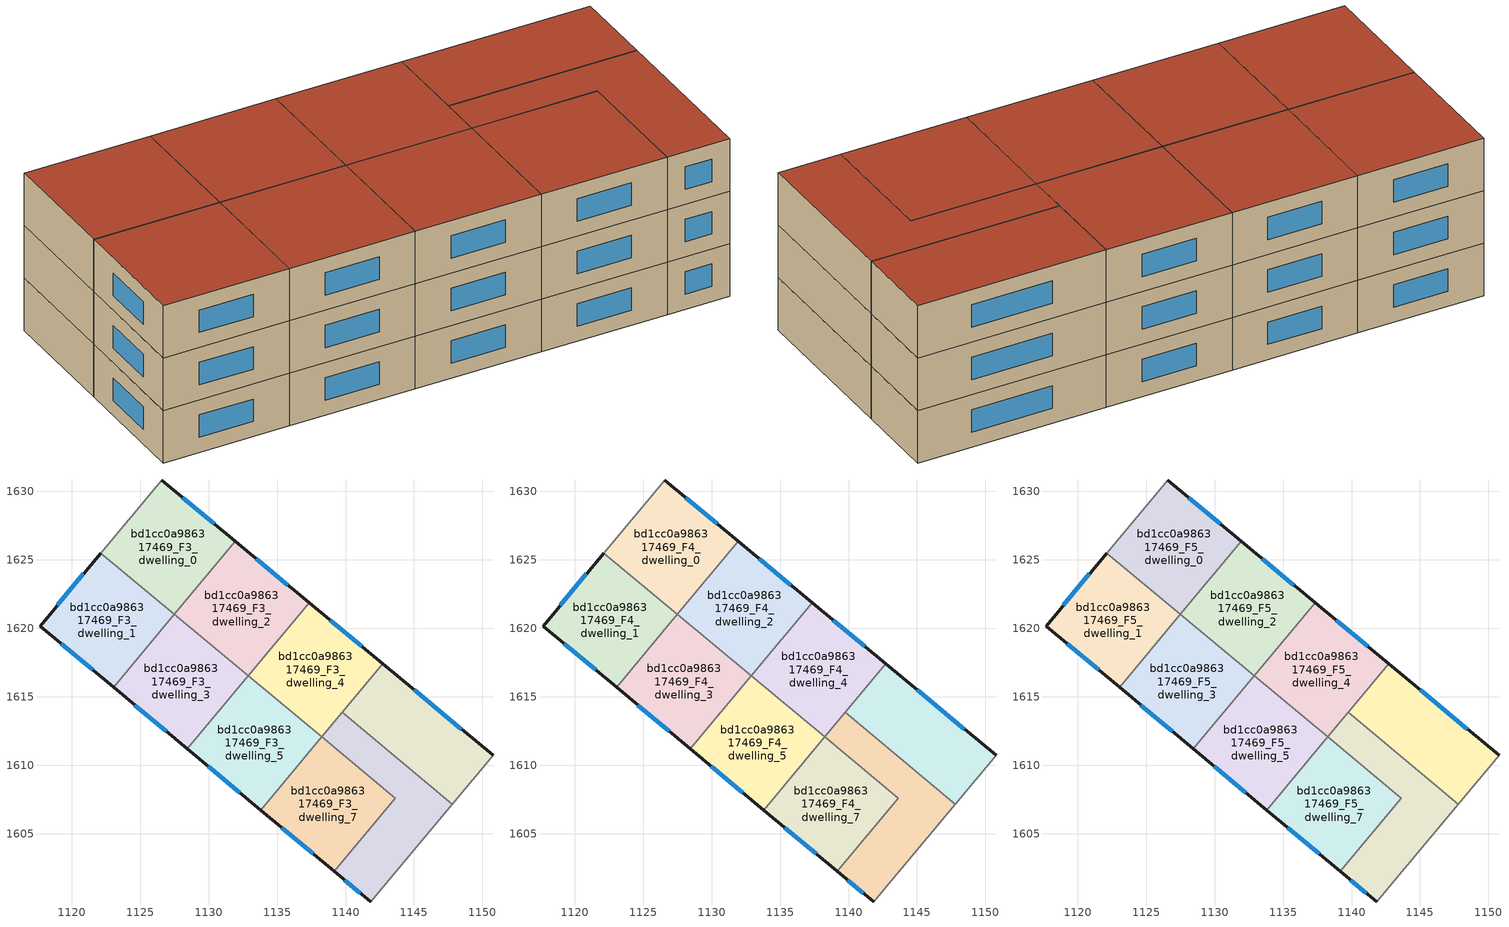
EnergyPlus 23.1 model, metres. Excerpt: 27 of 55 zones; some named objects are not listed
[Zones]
bd1cc0a986317469_F3_dwelling_0
 floor to bd1cc0a986317469_F2_dwelling_0 (EU_floor_Construction): 1131.95,1626.35 1127.51,1621.01 1122.13,1625.49 1126.56,1630.82 z9
 wall outside (EU_wall_Construction): 1131.95,1626.35 1126.56,1630.82 z9:12
 wall to bd1cc0a986317469_F3_dwelling_1 (EU_wall_Construction): 1122.13,1625.49 1127.51,1621.01 z9:12
 wall adiabatic (EU_wall_Construction): 1126.56,1630.82 1122.13,1625.49 z9:12
 wall to bd1cc0a986317469_F3_dwelling_2 (EU_wall_Construction): 1127.51,1621.01 1131.95,1626.35 z9:12
 window (EU_Window_Construction): 1130.41,1627.63 1128.1,1629.54 z9.86:11.14
bd1cc0a986317469_F3_dwelling_1
 floor to bd1cc0a986317469_F2_dwelling_1 (EU_floor_Construction): 1127.51,1621.01 1123.07,1615.67 1117.68,1620.16 1122.13,1625.49 z9
 wall outside (EU_wall_Construction): 1122.13,1625.49 1117.68,1620.16 1123.07,1615.67 z9:12
 wall to bd1cc0a986317469_F3_dwelling_3 (EU_wall_Construction): 1123.07,1615.67 1127.51,1621.01 z9:12
 window (EU_Window_Construction): 1120.86,1623.97 1118.95,1621.68 / 1119.22,1618.88 1121.53,1616.96 z9.86:11.14
bd1cc0a986317469_F3_dwelling_2
 floor to bd1cc0a986317469_F2_dwelling_2 (EU_floor_Construction): 1137.34,1621.88 1132.89,1616.54 1127.51,1621.01 1131.95,1626.35 z9
 wall outside (EU_wall_Construction): 1137.34,1621.88 1131.95,1626.35 z9:12
 wall to bd1cc0a986317469_F3_dwelling_3 (EU_wall_Construction): 1127.51,1621.01 1132.89,1616.54 z9:12
 wall to bd1cc0a986317469_F3_dwelling_4 (EU_wall_Construction): 1132.89,1616.54 1137.34,1621.88 z9:12
 window (EU_Window_Construction): 1135.8,1623.16 1133.49,1625.07 z9.86:11.14
bd1cc0a986317469_F3_dwelling_3
 floor to bd1cc0a986317469_F2_dwelling_3 (EU_floor_Construction): 1132.89,1616.54 1128.44,1611.2 1123.07,1615.67 1127.51,1621.01 z9
 wall outside (EU_wall_Construction): 1123.07,1615.67 1128.44,1611.2 z9:12
 wall to bd1cc0a986317469_F3_dwelling_5 (EU_wall_Construction): 1128.44,1611.2 1132.89,1616.54 z9:12
 window (EU_Window_Construction): 1124.6,1614.4 1126.9,1612.48 z9.86:11.14
bd1cc0a986317469_F3_dwelling_4
 floor to bd1cc0a986317469_F2_dwelling_4 (EU_floor_Construction): 1142.71,1617.41 1138.26,1612.07 1132.89,1616.54 1137.34,1621.88 z9
 wall outside (EU_wall_Construction): 1142.71,1617.41 1137.34,1621.88 z9:12
 wall to bd1cc0a986317469_F3_dwelling_5 (EU_wall_Construction): 1132.89,1616.54 1138.26,1612.07 z9:12
 wall to bd1cc0a986317469_F3_dwelling_6 (EU_wall_Construction): 1139.75,1613.85 1142.71,1617.41 z9:12
 wall to bd1cc0a986317469_F3_dwelling_8 (EU_wall_Construction): 1138.26,1612.07 1139.75,1613.85 z9:12
 window (EU_Window_Construction): 1141.18,1618.69 1138.87,1620.6 z9.86:11.14
bd1cc0a986317469_F3_dwelling_5
 floor to bd1cc0a986317469_F2_dwelling_5 (EU_floor_Construction): 1138.26,1612.07 1133.81,1606.72 1128.44,1611.2 1132.89,1616.54 z9
 wall outside (EU_wall_Construction): 1128.44,1611.2 1133.81,1606.72 z9:12
 wall to bd1cc0a986317469_F3_dwelling_7 (EU_wall_Construction): 1133.81,1606.72 1138.26,1612.07 z9:12
 window (EU_Window_Construction): 1129.97,1609.92 1132.28,1608 z9.86:11.14
bd1cc0a986317469_F3_dwelling_6
 floor to bd1cc0a986317469_F2_dwelling_6 (EU_floor_Construction): 1150.77,1610.72 1147.8,1607.15 1139.75,1613.85 1142.71,1617.41 z9
 wall outside (EU_wall_Construction): 1150.77,1610.72 1142.71,1617.41 z9:12
 wall adiabatic (EU_wall_Construction): 1147.8,1607.15 1150.77,1610.72 z9:12
 wall to bd1cc0a986317469_F3_dwelling_8 (EU_wall_Construction): 1139.75,1613.85 1147.8,1607.15 z9:12
 window (EU_Window_Construction): 1148.47,1612.63 1145.02,1615.5 z9.86:11.14
bd1cc0a986317469_F3_dwelling_7
 floor to bd1cc0a986317469_F2_dwelling_7 (EU_floor_Construction): 1143.63,1607.6 1139.18,1602.25 1133.81,1606.72 1138.26,1612.07 z9
 wall outside (EU_wall_Construction): 1133.81,1606.72 1139.18,1602.25 z9:12
 wall to bd1cc0a986317469_F3_dwelling_8 (EU_wall_Construction): 1139.18,1602.25 1143.63,1607.6 1138.26,1612.07 z9:12
 window (EU_Window_Construction): 1135.35,1605.44 1137.65,1603.53 z9.86:11.14
bd1cc0a986317469_F3_dwelling_8
 floor to bd1cc0a986317469_F2_dwelling_8 (EU_floor_Construction): 1147.8,1607.15 1141.86,1600.02 1139.18,1602.25 1143.63,1607.6 1138.26,1612.07 1139.75,1613.85 z9
 wall outside (EU_wall_Construction): 1139.18,1602.25 1141.86,1600.02 z9:12
 wall adiabatic (EU_wall_Construction): 1141.86,1600.02 1147.8,1607.15 z9:12
 window (EU_Window_Construction): 1139.95,1601.61 1141.09,1600.65 z9.86:11.14
bd1cc0a986317469_F4_dwelling_0
 floor to bd1cc0a986317469_F3_dwelling_0 (EU_floor_Construction): 1131.95,1626.35 1127.51,1621.01 1122.13,1625.49 1126.56,1630.82 z12
 wall outside (EU_wall_Construction): 1131.95,1626.35 1126.56,1630.82 z12:15
 wall to bd1cc0a986317469_F4_dwelling_1 (EU_wall_Construction): 1122.13,1625.49 1127.51,1621.01 z12:15
 wall adiabatic (EU_wall_Construction): 1126.56,1630.82 1122.13,1625.49 z12:15
 wall to bd1cc0a986317469_F4_dwelling_2 (EU_wall_Construction): 1127.51,1621.01 1131.95,1626.35 z12:15
 window (EU_Window_Construction): 1130.41,1627.63 1128.1,1629.54 z12.86:14.14
bd1cc0a986317469_F4_dwelling_1
 floor to bd1cc0a986317469_F3_dwelling_1 (EU_floor_Construction): 1127.51,1621.01 1123.07,1615.67 1117.68,1620.16 1122.13,1625.49 z12
 wall outside (EU_wall_Construction): 1122.13,1625.49 1117.68,1620.16 1123.07,1615.67 z12:15
 wall to bd1cc0a986317469_F4_dwelling_3 (EU_wall_Construction): 1123.07,1615.67 1127.51,1621.01 z12:15
 window (EU_Window_Construction): 1120.86,1623.97 1118.95,1621.68 / 1119.22,1618.88 1121.53,1616.96 z12.86:14.14
bd1cc0a986317469_F4_dwelling_2
 floor to bd1cc0a986317469_F3_dwelling_2 (EU_floor_Construction): 1137.34,1621.88 1132.89,1616.54 1127.51,1621.01 1131.95,1626.35 z12
 wall outside (EU_wall_Construction): 1137.34,1621.88 1131.95,1626.35 z12:15
 wall to bd1cc0a986317469_F4_dwelling_3 (EU_wall_Construction): 1127.51,1621.01 1132.89,1616.54 z12:15
 wall to bd1cc0a986317469_F4_dwelling_4 (EU_wall_Construction): 1132.89,1616.54 1137.34,1621.88 z12:15
 window (EU_Window_Construction): 1135.8,1623.16 1133.49,1625.07 z12.86:14.14
bd1cc0a986317469_F4_dwelling_3
 floor to bd1cc0a986317469_F3_dwelling_3 (EU_floor_Construction): 1132.89,1616.54 1128.44,1611.2 1123.07,1615.67 1127.51,1621.01 z12
 wall outside (EU_wall_Construction): 1123.07,1615.67 1128.44,1611.2 z12:15
 wall to bd1cc0a986317469_F4_dwelling_5 (EU_wall_Construction): 1128.44,1611.2 1132.89,1616.54 z12:15
 window (EU_Window_Construction): 1124.6,1614.4 1126.9,1612.48 z12.86:14.14
bd1cc0a986317469_F4_dwelling_4
 floor to bd1cc0a986317469_F3_dwelling_4 (EU_floor_Construction): 1142.71,1617.41 1138.26,1612.07 1132.89,1616.54 1137.34,1621.88 z12
 wall outside (EU_wall_Construction): 1142.71,1617.41 1137.34,1621.88 z12:15
 wall to bd1cc0a986317469_F4_dwelling_5 (EU_wall_Construction): 1132.89,1616.54 1138.26,1612.07 z12:15
 wall to bd1cc0a986317469_F4_dwelling_6 (EU_wall_Construction): 1139.75,1613.85 1142.71,1617.41 z12:15
 wall to bd1cc0a986317469_F4_dwelling_8 (EU_wall_Construction): 1138.26,1612.07 1139.75,1613.85 z12:15
 window (EU_Window_Construction): 1141.18,1618.69 1138.87,1620.6 z12.86:14.14
bd1cc0a986317469_F4_dwelling_5
 floor to bd1cc0a986317469_F3_dwelling_5 (EU_floor_Construction): 1138.26,1612.07 1133.81,1606.72 1128.44,1611.2 1132.89,1616.54 z12
 wall outside (EU_wall_Construction): 1128.44,1611.2 1133.81,1606.72 z12:15
 wall to bd1cc0a986317469_F4_dwelling_7 (EU_wall_Construction): 1133.81,1606.72 1138.26,1612.07 z12:15
 window (EU_Window_Construction): 1129.97,1609.92 1132.28,1608 z12.86:14.14
bd1cc0a986317469_F4_dwelling_6
 floor to bd1cc0a986317469_F3_dwelling_6 (EU_floor_Construction): 1150.77,1610.72 1147.8,1607.15 1139.75,1613.85 1142.71,1617.41 z12
 wall outside (EU_wall_Construction): 1150.77,1610.72 1142.71,1617.41 z12:15
 wall adiabatic (EU_wall_Construction): 1147.8,1607.15 1150.77,1610.72 z12:15
 wall to bd1cc0a986317469_F4_dwelling_8 (EU_wall_Construction): 1139.75,1613.85 1147.8,1607.15 z12:15
 window (EU_Window_Construction): 1148.47,1612.63 1145.02,1615.5 z12.86:14.14
bd1cc0a986317469_F4_dwelling_7
 floor to bd1cc0a986317469_F3_dwelling_7 (EU_floor_Construction): 1143.63,1607.6 1139.18,1602.25 1133.81,1606.72 1138.26,1612.07 z12
 wall outside (EU_wall_Construction): 1133.81,1606.72 1139.18,1602.25 z12:15
 wall to bd1cc0a986317469_F4_dwelling_8 (EU_wall_Construction): 1139.18,1602.25 1143.63,1607.6 1138.26,1612.07 z12:15
 window (EU_Window_Construction): 1135.35,1605.44 1137.65,1603.53 z12.86:14.14
bd1cc0a986317469_F4_dwelling_8
 floor to bd1cc0a986317469_F3_dwelling_8 (EU_floor_Construction): 1147.8,1607.15 1141.86,1600.02 1139.18,1602.25 1143.63,1607.6 1138.26,1612.07 1139.75,1613.85 z12
 wall outside (EU_wall_Construction): 1139.18,1602.25 1141.86,1600.02 z12:15
 wall adiabatic (EU_wall_Construction): 1141.86,1600.02 1147.8,1607.15 z12:15
 window (EU_Window_Construction): 1139.95,1601.61 1141.09,1600.65 z12.86:14.14
bd1cc0a986317469_F5_dwelling_0
 floor to bd1cc0a986317469_F4_dwelling_0 (EU_floor_Construction): 1131.95,1626.35 1127.51,1621.01 1122.13,1625.49 1126.56,1630.82 z15
 wall outside (EU_wall_Construction): 1131.95,1626.35 1126.56,1630.82 z15:18
 wall to bd1cc0a986317469_F5_dwelling_1 (EU_wall_Construction): 1122.13,1625.49 1127.51,1621.01 z15:18
 wall adiabatic (EU_wall_Construction): 1126.56,1630.82 1122.13,1625.49 z15:18
 wall to bd1cc0a986317469_F5_dwelling_2 (EU_wall_Construction): 1127.51,1621.01 1131.95,1626.35 z15:18
 window (EU_Window_Construction): 1130.41,1627.63 1128.1,1629.54 z15.86:17.14
 roof outside (EU_roof_Construction): 1127.51,1621.01 1131.95,1626.35 1126.56,1630.82 1122.13,1625.49 z18
bd1cc0a986317469_F5_dwelling_1
 floor to bd1cc0a986317469_F4_dwelling_1 (EU_floor_Construction): 1127.51,1621.01 1123.07,1615.67 1117.68,1620.16 1122.13,1625.49 z15
 wall outside (EU_wall_Construction): 1122.13,1625.49 1117.68,1620.16 1123.07,1615.67 z15:18
 wall to bd1cc0a986317469_F5_dwelling_3 (EU_wall_Construction): 1123.07,1615.67 1127.51,1621.01 z15:18
 window (EU_Window_Construction): 1120.86,1623.97 1118.95,1621.68 / 1119.22,1618.88 1121.53,1616.96 z15.86:17.14
 roof outside (EU_roof_Construction): 1123.07,1615.67 1127.51,1621.01 1122.13,1625.49 1117.68,1620.16 z18
bd1cc0a986317469_F5_dwelling_2
 floor to bd1cc0a986317469_F4_dwelling_2 (EU_floor_Construction): 1137.34,1621.88 1132.89,1616.54 1127.51,1621.01 1131.95,1626.35 z15
 wall outside (EU_wall_Construction): 1137.34,1621.88 1131.95,1626.35 z15:18
 wall to bd1cc0a986317469_F5_dwelling_3 (EU_wall_Construction): 1127.51,1621.01 1132.89,1616.54 z15:18
 wall to bd1cc0a986317469_F5_dwelling_4 (EU_wall_Construction): 1132.89,1616.54 1137.34,1621.88 z15:18
 window (EU_Window_Construction): 1135.8,1623.16 1133.49,1625.07 z15.86:17.14
 roof outside (EU_roof_Construction): 1132.89,1616.54 1137.34,1621.88 1131.95,1626.35 1127.51,1621.01 z18
bd1cc0a986317469_F5_dwelling_3
 floor to bd1cc0a986317469_F4_dwelling_3 (EU_floor_Construction): 1132.89,1616.54 1128.44,1611.2 1123.07,1615.67 1127.51,1621.01 z15
 wall outside (EU_wall_Construction): 1123.07,1615.67 1128.44,1611.2 z15:18
 wall to bd1cc0a986317469_F5_dwelling_5 (EU_wall_Construction): 1128.44,1611.2 1132.89,1616.54 z15:18
 window (EU_Window_Construction): 1124.6,1614.4 1126.9,1612.48 z15.86:17.14
 roof outside (EU_roof_Construction): 1128.44,1611.2 1132.89,1616.54 1127.51,1621.01 1123.07,1615.67 z18
bd1cc0a986317469_F5_dwelling_4
 floor to bd1cc0a986317469_F4_dwelling_4 (EU_floor_Construction): 1142.71,1617.41 1138.26,1612.07 1132.89,1616.54 1137.34,1621.88 z15
 wall outside (EU_wall_Construction): 1142.71,1617.41 1137.34,1621.88 z15:18
 wall to bd1cc0a986317469_F5_dwelling_5 (EU_wall_Construction): 1132.89,1616.54 1138.26,1612.07 z15:18
 wall to bd1cc0a986317469_F5_dwelling_6 (EU_wall_Construction): 1139.75,1613.85 1142.71,1617.41 z15:18
 wall to bd1cc0a986317469_F5_dwelling_8 (EU_wall_Construction): 1138.26,1612.07 1139.75,1613.85 z15:18
 window (EU_Window_Construction): 1141.18,1618.69 1138.87,1620.6 z15.86:17.14
 roof outside (EU_roof_Construction): 1138.26,1612.07 1142.71,1617.41 1137.34,1621.88 1132.89,1616.54 z18
bd1cc0a986317469_F5_dwelling_5
 floor to bd1cc0a986317469_F4_dwelling_5 (EU_floor_Construction): 1138.26,1612.07 1133.81,1606.72 1128.44,1611.2 1132.89,1616.54 z15
 wall outside (EU_wall_Construction): 1128.44,1611.2 1133.81,1606.72 z15:18
 wall to bd1cc0a986317469_F5_dwelling_7 (EU_wall_Construction): 1133.81,1606.72 1138.26,1612.07 z15:18
 window (EU_Window_Construction): 1129.97,1609.92 1132.28,1608 z15.86:17.14
 roof outside (EU_roof_Construction): 1133.81,1606.72 1138.26,1612.07 1132.89,1616.54 1128.44,1611.2 z18
bd1cc0a986317469_F5_dwelling_6
 floor to bd1cc0a986317469_F4_dwelling_6 (EU_floor_Construction): 1150.77,1610.72 1147.8,1607.15 1139.75,1613.85 1142.71,1617.41 z15
 wall outside (EU_wall_Construction): 1150.77,1610.72 1142.71,1617.41 z15:18
 wall adiabatic (EU_wall_Construction): 1147.8,1607.15 1150.77,1610.72 z15:18
 wall to bd1cc0a986317469_F5_dwelling_8 (EU_wall_Construction): 1139.75,1613.85 1147.8,1607.15 z15:18
 window (EU_Window_Construction): 1148.47,1612.63 1145.02,1615.5 z15.86:17.14
 roof outside (EU_roof_Construction): 1147.8,1607.15 1150.77,1610.72 1142.71,1617.41 1139.75,1613.85 z18
bd1cc0a986317469_F5_dwelling_7
 floor to bd1cc0a986317469_F4_dwelling_7 (EU_floor_Construction): 1143.63,1607.6 1139.18,1602.25 1133.81,1606.72 1138.26,1612.07 z15
 wall outside (EU_wall_Construction): 1133.81,1606.72 1139.18,1602.25 z15:18
 wall to bd1cc0a986317469_F5_dwelling_8 (EU_wall_Construction): 1139.18,1602.25 1143.63,1607.6 1138.26,1612.07 z15:18
 window (EU_Window_Construction): 1135.35,1605.44 1137.65,1603.53 z15.86:17.14
 roof outside (EU_roof_Construction): 1139.18,1602.25 1143.63,1607.6 1138.26,1612.07 1133.81,1606.72 z18
bd1cc0a986317469_F5_dwelling_8
 floor to bd1cc0a986317469_F4_dwelling_8 (EU_floor_Construction): 1147.8,1607.15 1141.86,1600.02 1139.18,1602.25 1143.63,1607.6 1138.26,1612.07 1139.75,1613.85 z15
 wall outside (EU_wall_Construction): 1139.18,1602.25 1141.86,1600.02 z15:18
 wall adiabatic (EU_wall_Construction): 1141.86,1600.02 1147.8,1607.15 z15:18
 window (EU_Window_Construction): 1139.95,1601.61 1141.09,1600.65 z15.86:17.14
 roof outside (EU_roof_Construction): 1141.86,1600.02 1147.8,1607.15 1139.75,1613.85 1138.26,1612.07 1143.63,1607.6 1139.18,1602.25 z18
[Building]
EU S2 Campaign: North Axis=0; Terrain=City; Solar Distribution=FullExterior
[Site:Location]
Helsinki-Vantaa.AP: Latitude=60.317; Longitude=24.963; Time Zone=2; Elevation=54.6
[SizingPeriod:WeatherFileDays]
AnnualSizingPeriod: Begin Month=1; Begin Day of Month=1; End Month=12; End Day of Month=31; Day of Week for Start Day=Monday; Use Weather File Daylight Saving Period=No; Use Weather File Rain and Snow Indicators=No
[MATERIAL]
EU_InternalMass_Material: Roughness=MediumRough; Thickness=0.1; Conductivity=1; Density=1800; Specific Heat=900; Thermal Absorptance=0.9; Solar Absorptance=0.7; Visible Absorptance=0.7
[MATERIAL:NOMASS] Roughness=MediumRough; Thermal Absorptance=0.9; Solar Absorptance=0.7; Visible Absorptance=0.7
Name | Thermal Resistance
EU_wall_NoMass | 1.10183
EU_roof_NoMass; EU_floor_NoMass | 1.70606
[WINDOWMATERIAL:SIMPLEGLAZINGSYSTEM]
EU_Window_SimpleGlazing: UFactor=3.11035; Solar Heat Gain Coefficient=0.8; Visible Transmittance=0.8
[CONSTRUCTION]
EU_wall_Construction: EU_wall_NoMass
EU_roof_Construction: EU_roof_NoMass
EU_floor_Construction: EU_floor_NoMass
EU_Window_Construction: EU_Window_SimpleGlazing
EU_InternalMass_Construction: EU_InternalMass_Material
[ZONE] Type=1; Multiplier=1; Ceiling Height=autocalculate; Floor Area=autocalculate; Part of Total Floor Area=Yes
Name | Volume
bd1cc0a986317469_F3_dwelling_0; bd1cc0a986317469_F4_dwelling_0; bd1cc0a986317469_F5_dwelling_0 | 145.817
bd1cc0a986317469_F3_dwelling_1; bd1cc0a986317469_F4_dwelling_1; bd1cc0a986317469_F5_dwelling_1; bd1cc0a986317469_F3_dwelling_3; bd1cc0a986317469_F4_dwelling_3; bd1cc0a986317469_F5_dwelling_3 | 145.822
bd1cc0a986317469_F3_dwelling_2; bd1cc0a986317469_F4_dwelling_2; bd1cc0a986317469_F5_dwelling_2 | 145.847
bd1cc0a986317469_F3_dwelling_4; bd1cc0a986317469_F4_dwelling_4; bd1cc0a986317469_F5_dwelling_4 | 145.863
bd1cc0a986317469_F3_dwelling_5; bd1cc0a986317469_F4_dwelling_5; bd1cc0a986317469_F5_dwelling_5 | 145.852
bd1cc0a986317469_F3_dwelling_6; bd1cc0a986317469_F4_dwelling_6; bd1cc0a986317469_F5_dwelling_6 | 145.844
bd1cc0a986317469_F3_dwelling_7; bd1cc0a986317469_F4_dwelling_7; bd1cc0a986317469_F5_dwelling_7 | 145.824
bd1cc0a986317469_F3_dwelling_8; bd1cc0a986317469_F4_dwelling_8; bd1cc0a986317469_F5_dwelling_8 | 145.81
[INTERNALMASS] Construction=EU_InternalMass_Construction
Name | Zone or ZoneList | Surface Area
bd1cc0a986317469_F3_dwelling_0_EU_InternalMass | bd1cc0a986317469_F3_dwelling_0 | 48.6069
bd1cc0a986317469_F3_dwelling_1_EU_InternalMass | bd1cc0a986317469_F3_dwelling_1 | 48.6078
bd1cc0a986317469_F3_dwelling_2_EU_InternalMass | bd1cc0a986317469_F3_dwelling_2 | 48.6141
bd1cc0a986317469_F3_dwelling_3_EU_InternalMass | bd1cc0a986317469_F3_dwelling_3 | 48.6074
bd1cc0a986317469_F3_dwelling_4_EU_InternalMass | bd1cc0a986317469_F3_dwelling_4 | 48.6224
bd1cc0a986317469_F3_dwelling_5_EU_InternalMass | bd1cc0a986317469_F3_dwelling_5 | 48.619
bd1cc0a986317469_F3_dwelling_6_EU_InternalMass | bd1cc0a986317469_F3_dwelling_6 | 48.6164
bd1cc0a986317469_F3_dwelling_7_EU_InternalMass | bd1cc0a986317469_F3_dwelling_7 | 48.6078
bd1cc0a986317469_F3_dwelling_8_EU_InternalMass | bd1cc0a986317469_F3_dwelling_8 | 48.6032
bd1cc0a986317469_F4_dwelling_0_EU_InternalMass | bd1cc0a986317469_F4_dwelling_0 | 48.6069
bd1cc0a986317469_F4_dwelling_1_EU_InternalMass | bd1cc0a986317469_F4_dwelling_1 | 48.6078
bd1cc0a986317469_F4_dwelling_2_EU_InternalMass | bd1cc0a986317469_F4_dwelling_2 | 48.6141
bd1cc0a986317469_F4_dwelling_3_EU_InternalMass | bd1cc0a986317469_F4_dwelling_3 | 48.6074
bd1cc0a986317469_F4_dwelling_4_EU_InternalMass | bd1cc0a986317469_F4_dwelling_4 | 48.6224
bd1cc0a986317469_F4_dwelling_5_EU_InternalMass | bd1cc0a986317469_F4_dwelling_5 | 48.619
bd1cc0a986317469_F4_dwelling_6_EU_InternalMass | bd1cc0a986317469_F4_dwelling_6 | 48.6164
bd1cc0a986317469_F4_dwelling_7_EU_InternalMass | bd1cc0a986317469_F4_dwelling_7 | 48.6078
bd1cc0a986317469_F4_dwelling_8_EU_InternalMass | bd1cc0a986317469_F4_dwelling_8 | 48.6032
bd1cc0a986317469_F5_dwelling_0_EU_InternalMass | bd1cc0a986317469_F5_dwelling_0 | 48.6069
bd1cc0a986317469_F5_dwelling_1_EU_InternalMass | bd1cc0a986317469_F5_dwelling_1 | 48.6078
bd1cc0a986317469_F5_dwelling_2_EU_InternalMass | bd1cc0a986317469_F5_dwelling_2 | 48.6141
bd1cc0a986317469_F5_dwelling_3_EU_InternalMass | bd1cc0a986317469_F5_dwelling_3 | 48.6074
bd1cc0a986317469_F5_dwelling_4_EU_InternalMass | bd1cc0a986317469_F5_dwelling_4 | 48.6224
bd1cc0a986317469_F5_dwelling_5_EU_InternalMass | bd1cc0a986317469_F5_dwelling_5 | 48.619
bd1cc0a986317469_F5_dwelling_6_EU_InternalMass | bd1cc0a986317469_F5_dwelling_6 | 48.6164
bd1cc0a986317469_F5_dwelling_7_EU_InternalMass | bd1cc0a986317469_F5_dwelling_7 | 48.6078
bd1cc0a986317469_F5_dwelling_8_EU_InternalMass | bd1cc0a986317469_F5_dwelling_8 | 48.6032
[OTHEREQUIPMENT] Fuel Type=Electricity; Design Level Calculation Method=Watts/Area; Power per Zone Floor Area=1; Fraction Latent=0; Fraction Radiant=0; Fraction Lost=0; Carbon Dioxide Generation Rate=0; EndUse Subcategory=EU_Step8_InternalGains
Name | Zone or ZoneList or Space or SpaceList | Schedule
EU_Step8_InternalGain_bd1cc0a986317469_F3_dwelling_0_f000 | bd1cc0a986317469_F3_dwelling_0 | EU_Step8_GainSchedule_bd1cc0a986317469_F3_dwelling_0_f000
EU_Step8_InternalGain_bd1cc0a986317469_F3_dwelling_1_f000 | bd1cc0a986317469_F3_dwelling_1 | EU_Step8_GainSchedule_bd1cc0a986317469_F3_dwelling_1_f000
EU_Step8_InternalGain_bd1cc0a986317469_F3_dwelling_2_f000 | bd1cc0a986317469_F3_dwelling_2 | EU_Step8_GainSchedule_bd1cc0a986317469_F3_dwelling_2_f000
EU_Step8_InternalGain_bd1cc0a986317469_F3_dwelling_3_f000 | bd1cc0a986317469_F3_dwelling_3 | EU_Step8_GainSchedule_bd1cc0a986317469_F3_dwelling_3_f000
EU_Step8_InternalGain_bd1cc0a986317469_F3_dwelling_4_f000 | bd1cc0a986317469_F3_dwelling_4 | EU_Step8_GainSchedule_bd1cc0a986317469_F3_dwelling_4_f000
EU_Step8_InternalGain_bd1cc0a986317469_F3_dwelling_5_f000 | bd1cc0a986317469_F3_dwelling_5 | EU_Step8_GainSchedule_bd1cc0a986317469_F3_dwelling_5_f000
EU_Step8_InternalGain_bd1cc0a986317469_F3_dwelling_6_f000 | bd1cc0a986317469_F3_dwelling_6 | EU_Step8_GainSchedule_bd1cc0a986317469_F3_dwelling_6_f000
EU_Step8_InternalGain_bd1cc0a986317469_F3_dwelling_7_f000 | bd1cc0a986317469_F3_dwelling_7 | EU_Step8_GainSchedule_bd1cc0a986317469_F3_dwelling_7_f000
EU_Step8_InternalGain_bd1cc0a986317469_F3_dwelling_8_f000 | bd1cc0a986317469_F3_dwelling_8 | EU_Step8_GainSchedule_bd1cc0a986317469_F3_dwelling_8_f000
EU_Step8_InternalGain_bd1cc0a986317469_F4_dwelling_0_f000 | bd1cc0a986317469_F4_dwelling_0 | EU_Step8_GainSchedule_bd1cc0a986317469_F4_dwelling_0_f000
EU_Step8_InternalGain_bd1cc0a986317469_F4_dwelling_1_f000 | bd1cc0a986317469_F4_dwelling_1 | EU_Step8_GainSchedule_bd1cc0a986317469_F4_dwelling_1_f000
EU_Step8_InternalGain_bd1cc0a986317469_F4_dwelling_2_f000 | bd1cc0a986317469_F4_dwelling_2 | EU_Step8_GainSchedule_bd1cc0a986317469_F4_dwelling_2_f000
EU_Step8_InternalGain_bd1cc0a986317469_F4_dwelling_3_f000 | bd1cc0a986317469_F4_dwelling_3 | EU_Step8_GainSchedule_bd1cc0a986317469_F4_dwelling_3_f000
EU_Step8_InternalGain_bd1cc0a986317469_F4_dwelling_4_f000 | bd1cc0a986317469_F4_dwelling_4 | EU_Step8_GainSchedule_bd1cc0a986317469_F4_dwelling_4_f000
EU_Step8_InternalGain_bd1cc0a986317469_F4_dwelling_5_f000 | bd1cc0a986317469_F4_dwelling_5 | EU_Step8_GainSchedule_bd1cc0a986317469_F4_dwelling_5_f000
EU_Step8_InternalGain_bd1cc0a986317469_F4_dwelling_6_f000 | bd1cc0a986317469_F4_dwelling_6 | EU_Step8_GainSchedule_bd1cc0a986317469_F4_dwelling_6_f000
EU_Step8_InternalGain_bd1cc0a986317469_F4_dwelling_7_f000 | bd1cc0a986317469_F4_dwelling_7 | EU_Step8_GainSchedule_bd1cc0a986317469_F4_dwelling_7_f000
EU_Step8_InternalGain_bd1cc0a986317469_F4_dwelling_8_f000 | bd1cc0a986317469_F4_dwelling_8 | EU_Step8_GainSchedule_bd1cc0a986317469_F4_dwelling_8_f000
EU_Step8_InternalGain_bd1cc0a986317469_F5_dwelling_0_f000 | bd1cc0a986317469_F5_dwelling_0 | EU_Step8_GainSchedule_bd1cc0a986317469_F5_dwelling_0_f000
EU_Step8_InternalGain_bd1cc0a986317469_F5_dwelling_1_f000 | bd1cc0a986317469_F5_dwelling_1 | EU_Step8_GainSchedule_bd1cc0a986317469_F5_dwelling_1_f000
EU_Step8_InternalGain_bd1cc0a986317469_F5_dwelling_2_f000 | bd1cc0a986317469_F5_dwelling_2 | EU_Step8_GainSchedule_bd1cc0a986317469_F5_dwelling_2_f000
EU_Step8_InternalGain_bd1cc0a986317469_F5_dwelling_3_f000 | bd1cc0a986317469_F5_dwelling_3 | EU_Step8_GainSchedule_bd1cc0a986317469_F5_dwelling_3_f000
EU_Step8_InternalGain_bd1cc0a986317469_F5_dwelling_4_f000 | bd1cc0a986317469_F5_dwelling_4 | EU_Step8_GainSchedule_bd1cc0a986317469_F5_dwelling_4_f000
EU_Step8_InternalGain_bd1cc0a986317469_F5_dwelling_5_f000 | bd1cc0a986317469_F5_dwelling_5 | EU_Step8_GainSchedule_bd1cc0a986317469_F5_dwelling_5_f000
EU_Step8_InternalGain_bd1cc0a986317469_F5_dwelling_6_f000 | bd1cc0a986317469_F5_dwelling_6 | EU_Step8_GainSchedule_bd1cc0a986317469_F5_dwelling_6_f000
EU_Step8_InternalGain_bd1cc0a986317469_F5_dwelling_7_f000 | bd1cc0a986317469_F5_dwelling_7 | EU_Step8_GainSchedule_bd1cc0a986317469_F5_dwelling_7_f000
EU_Step8_InternalGain_bd1cc0a986317469_F5_dwelling_8_f000 | bd1cc0a986317469_F5_dwelling_8 | EU_Step8_GainSchedule_bd1cc0a986317469_F5_dwelling_8_f000
[ZONEVENTILATION:DESIGNFLOWRATE] Schedule=EU_AlwaysOn; Design Flow Rate Calculation Method=AirChanges/Hour; Air Changes per Hour=0.756316; Ventilation Type=Natural; Fan Pressure Rise=0; Fan Total Efficiency=1; Constant Term Coefficient=1; Temperature Term Coefficient=0; Velocity Term Coefficient=0; Velocity Squared Term Coefficient=0; Minimum Indoor Temperature=-100; Maximum Indoor Temperature=100; Delta Temperature=-100; Minimum Outdoor Temperature=-100; Maximum Outdoor Temperature=100; Maximum Wind Speed=40
Name | Zone or ZoneList or Space or SpaceList
EU_ConstantAir_bd1cc0a986317469_F3_dwelling_0 | bd1cc0a986317469_F3_dwelling_0
EU_ConstantAir_bd1cc0a986317469_F3_dwelling_1 | bd1cc0a986317469_F3_dwelling_1
EU_ConstantAir_bd1cc0a986317469_F3_dwelling_2 | bd1cc0a986317469_F3_dwelling_2
EU_ConstantAir_bd1cc0a986317469_F3_dwelling_3 | bd1cc0a986317469_F3_dwelling_3
EU_ConstantAir_bd1cc0a986317469_F3_dwelling_4 | bd1cc0a986317469_F3_dwelling_4
EU_ConstantAir_bd1cc0a986317469_F3_dwelling_5 | bd1cc0a986317469_F3_dwelling_5
EU_ConstantAir_bd1cc0a986317469_F3_dwelling_6 | bd1cc0a986317469_F3_dwelling_6
EU_ConstantAir_bd1cc0a986317469_F3_dwelling_7 | bd1cc0a986317469_F3_dwelling_7
EU_ConstantAir_bd1cc0a986317469_F3_dwelling_8 | bd1cc0a986317469_F3_dwelling_8
EU_ConstantAir_bd1cc0a986317469_F4_dwelling_0 | bd1cc0a986317469_F4_dwelling_0
EU_ConstantAir_bd1cc0a986317469_F4_dwelling_1 | bd1cc0a986317469_F4_dwelling_1
EU_ConstantAir_bd1cc0a986317469_F4_dwelling_2 | bd1cc0a986317469_F4_dwelling_2
EU_ConstantAir_bd1cc0a986317469_F4_dwelling_3 | bd1cc0a986317469_F4_dwelling_3
EU_ConstantAir_bd1cc0a986317469_F4_dwelling_4 | bd1cc0a986317469_F4_dwelling_4
EU_ConstantAir_bd1cc0a986317469_F4_dwelling_5 | bd1cc0a986317469_F4_dwelling_5
EU_ConstantAir_bd1cc0a986317469_F4_dwelling_6 | bd1cc0a986317469_F4_dwelling_6
EU_ConstantAir_bd1cc0a986317469_F4_dwelling_7 | bd1cc0a986317469_F4_dwelling_7
EU_ConstantAir_bd1cc0a986317469_F4_dwelling_8 | bd1cc0a986317469_F4_dwelling_8
EU_ConstantAir_bd1cc0a986317469_F5_dwelling_0 | bd1cc0a986317469_F5_dwelling_0
EU_ConstantAir_bd1cc0a986317469_F5_dwelling_1 | bd1cc0a986317469_F5_dwelling_1
EU_ConstantAir_bd1cc0a986317469_F5_dwelling_2 | bd1cc0a986317469_F5_dwelling_2
EU_ConstantAir_bd1cc0a986317469_F5_dwelling_3 | bd1cc0a986317469_F5_dwelling_3
EU_ConstantAir_bd1cc0a986317469_F5_dwelling_4 | bd1cc0a986317469_F5_dwelling_4
EU_ConstantAir_bd1cc0a986317469_F5_dwelling_5 | bd1cc0a986317469_F5_dwelling_5
EU_ConstantAir_bd1cc0a986317469_F5_dwelling_6 | bd1cc0a986317469_F5_dwelling_6
EU_ConstantAir_bd1cc0a986317469_F5_dwelling_7 | bd1cc0a986317469_F5_dwelling_7
EU_ConstantAir_bd1cc0a986317469_F5_dwelling_8 | bd1cc0a986317469_F5_dwelling_8
[HVACTEMPLATE:ZONE:IDEALLOADSAIRSYSTEM] System Availability Schedule=EU_AlwaysOn; Maximum Heating Supply Air Temperature=50; Minimum Cooling Supply Air Temperature=13; Maximum Heating Supply Air Humidity Ratio=0.0156; Minimum Cooling Supply Air Humidity Ratio=0.0077; Heating Limit=NoLimit; Cooling Limit=NoLimit; Heating Availability Schedule=EU_AlwaysOn; Cooling Availability Schedule=EU_CoolingOff; Dehumidification Control Type=ConstantSensibleHeatRatio; Cooling Sensible Heat Ratio=0.7; Dehumidification Setpoint=60; Humidification Control Type=None; Humidification Setpoint=30; Outdoor Air Method=None; Outdoor Air Flow Rate per Person=0.00944; Outdoor Air Flow Rate per Zone Floor Area=0; Outdoor Air Flow Rate per Zone=0; Demand Controlled Ventilation Type=None; Outdoor Air Economizer Type=NoEconomizer; Heat Recovery Type=None; Sensible Heat Recovery Effectiveness=0.7; Latent Heat Recovery Effectiveness=0.65
Name | Template Thermostat
bd1cc0a986317469_F3_dwelling_0 | EU_HeatOnly_bd1cc0a986317469_F3_dwelling_0
bd1cc0a986317469_F3_dwelling_1 | EU_HeatOnly_bd1cc0a986317469_F3_dwelling_1
bd1cc0a986317469_F3_dwelling_2 | EU_HeatOnly_bd1cc0a986317469_F3_dwelling_2
bd1cc0a986317469_F3_dwelling_3 | EU_HeatOnly_bd1cc0a986317469_F3_dwelling_3
bd1cc0a986317469_F3_dwelling_4 | EU_HeatOnly_bd1cc0a986317469_F3_dwelling_4
bd1cc0a986317469_F3_dwelling_5 | EU_HeatOnly_bd1cc0a986317469_F3_dwelling_5
bd1cc0a986317469_F3_dwelling_6 | EU_HeatOnly_bd1cc0a986317469_F3_dwelling_6
bd1cc0a986317469_F3_dwelling_7 | EU_HeatOnly_bd1cc0a986317469_F3_dwelling_7
bd1cc0a986317469_F3_dwelling_8 | EU_HeatOnly_bd1cc0a986317469_F3_dwelling_8
bd1cc0a986317469_F4_dwelling_0 | EU_HeatOnly_bd1cc0a986317469_F4_dwelling_0
bd1cc0a986317469_F4_dwelling_1 | EU_HeatOnly_bd1cc0a986317469_F4_dwelling_1
bd1cc0a986317469_F4_dwelling_2 | EU_HeatOnly_bd1cc0a986317469_F4_dwelling_2
bd1cc0a986317469_F4_dwelling_3 | EU_HeatOnly_bd1cc0a986317469_F4_dwelling_3
bd1cc0a986317469_F4_dwelling_4 | EU_HeatOnly_bd1cc0a986317469_F4_dwelling_4
bd1cc0a986317469_F4_dwelling_5 | EU_HeatOnly_bd1cc0a986317469_F4_dwelling_5
bd1cc0a986317469_F4_dwelling_6 | EU_HeatOnly_bd1cc0a986317469_F4_dwelling_6
bd1cc0a986317469_F4_dwelling_7 | EU_HeatOnly_bd1cc0a986317469_F4_dwelling_7
bd1cc0a986317469_F4_dwelling_8 | EU_HeatOnly_bd1cc0a986317469_F4_dwelling_8
bd1cc0a986317469_F5_dwelling_0 | EU_HeatOnly_bd1cc0a986317469_F5_dwelling_0
bd1cc0a986317469_F5_dwelling_1 | EU_HeatOnly_bd1cc0a986317469_F5_dwelling_1
bd1cc0a986317469_F5_dwelling_2 | EU_HeatOnly_bd1cc0a986317469_F5_dwelling_2
bd1cc0a986317469_F5_dwelling_3 | EU_HeatOnly_bd1cc0a986317469_F5_dwelling_3
bd1cc0a986317469_F5_dwelling_4 | EU_HeatOnly_bd1cc0a986317469_F5_dwelling_4
bd1cc0a986317469_F5_dwelling_5 | EU_HeatOnly_bd1cc0a986317469_F5_dwelling_5
bd1cc0a986317469_F5_dwelling_6 | EU_HeatOnly_bd1cc0a986317469_F5_dwelling_6
bd1cc0a986317469_F5_dwelling_7 | EU_HeatOnly_bd1cc0a986317469_F5_dwelling_7
bd1cc0a986317469_F5_dwelling_8 | EU_HeatOnly_bd1cc0a986317469_F5_dwelling_8
[SIZING:ZONE] Zone Cooling Design Supply Air Temperature Input Method=SupplyAirTemperature; Zone Cooling Design Supply Air Temperature=13; Zone Heating Design Supply Air Temperature Input Method=SupplyAirTemperature; Zone Heating Design Supply Air Temperature=50; Zone Cooling Design Supply Air Humidity Ratio=0.008; Zone Heating Design Supply Air Humidity Ratio=0.008; Cooling Design Air Flow Method=DesignDay; Cooling Design Air Flow Rate=0; Cooling Minimum Air Flow per Zone Floor Area=0.000762; Cooling Minimum Air Flow=0; Cooling Minimum Air Flow Fraction=0.2; Heating Design Air Flow Method=DesignDay; Heating Design Air Flow Rate=0; Heating Maximum Air Flow per Zone Floor Area=0.002032; Heating Maximum Air Flow=0.141576; Heating Maximum Air Flow Fraction=0.3; Account for Dedicated Outdoor Air System=No; Dedicated Outdoor Air System Control Strategy=NeutralSupplyAir; Dedicated Outdoor Air Low Setpoint Temperature for Design=autosize; Dedicated Outdoor Air High Setpoint Temperature for Design=autosize; Zone Load Sizing Method=Sensible Load Only No Latent Load; Zone Latent Cooling Design Supply Air Humidity Ratio Input Method=HumidityRatioDifference; Zone Cooling Design Supply Air Humidity Ratio Difference=0.005; Zone Latent Heating Design Supply Air Humidity Ratio Input Method=HumidityRatioDifference; Zone Humidification Design Supply Air Humidity Ratio Difference=0.005
bd1cc0a986317469_F3_dwelling_0; bd1cc0a986317469_F3_dwelling_1; bd1cc0a986317469_F3_dwelling_2; bd1cc0a986317469_F3_dwelling_3; bd1cc0a986317469_F3_dwelling_4; bd1cc0a986317469_F3_dwelling_5; bd1cc0a986317469_F3_dwelling_6; bd1cc0a986317469_F3_dwelling_7; bd1cc0a986317469_F3_dwelling_8; bd1cc0a986317469_F4_dwelling_0; bd1cc0a986317469_F4_dwelling_1; bd1cc0a986317469_F4_dwelling_2; bd1cc0a986317469_F4_dwelling_3; bd1cc0a986317469_F4_dwelling_4; bd1cc0a986317469_F4_dwelling_5; bd1cc0a986317469_F4_dwelling_6; bd1cc0a986317469_F4_dwelling_7; bd1cc0a986317469_F4_dwelling_8; bd1cc0a986317469_F5_dwelling_0; bd1cc0a986317469_F5_dwelling_1; bd1cc0a986317469_F5_dwelling_2; bd1cc0a986317469_F5_dwelling_3; bd1cc0a986317469_F5_dwelling_4; bd1cc0a986317469_F5_dwelling_5; bd1cc0a986317469_F5_dwelling_6; bd1cc0a986317469_F5_dwelling_7; bd1cc0a986317469_F5_dwelling_8
[SCHEDULE:CONSTANT]
Name | Hourly Value
EU_AlwaysOn | 1
EU_CoolingOff | 0
[SCHEDULE:FILE] Column Number=1; Rows to Skip at Top=0; Number of Hours of Data=8760; Column Separator=Comma; Interpolate to Timestep=No; Minutes per Item=60; Adjust Schedule for Daylight Savings=Yes
Name | File
EU_Step8_GainSchedule_bd1cc0a986317469_F3_dwelling_0_f000 | ../../schedules/bd1cc0a986317469/bd1cc0a986317469_F3_dwelling_0_f000_gain.csv
EU_Step8_GainSchedule_bd1cc0a986317469_F3_dwelling_1_f000 | ../../schedules/bd1cc0a986317469/bd1cc0a986317469_F3_dwelling_1_f000_gain.csv
EU_Step8_GainSchedule_bd1cc0a986317469_F3_dwelling_2_f000 | ../../schedules/bd1cc0a986317469/bd1cc0a986317469_F3_dwelling_2_f000_gain.csv
EU_Step8_GainSchedule_bd1cc0a986317469_F3_dwelling_3_f000 | ../../schedules/bd1cc0a986317469/bd1cc0a986317469_F3_dwelling_3_f000_gain.csv
EU_Step8_GainSchedule_bd1cc0a986317469_F3_dwelling_4_f000 | ../../schedules/bd1cc0a986317469/bd1cc0a986317469_F3_dwelling_4_f000_gain.csv
EU_Step8_GainSchedule_bd1cc0a986317469_F3_dwelling_5_f000 | ../../schedules/bd1cc0a986317469/bd1cc0a986317469_F3_dwelling_5_f000_gain.csv
EU_Step8_GainSchedule_bd1cc0a986317469_F3_dwelling_6_f000 | ../../schedules/bd1cc0a986317469/bd1cc0a986317469_F3_dwelling_6_f000_gain.csv
EU_Step8_GainSchedule_bd1cc0a986317469_F3_dwelling_7_f000 | ../../schedules/bd1cc0a986317469/bd1cc0a986317469_F3_dwelling_7_f000_gain.csv
EU_Step8_GainSchedule_bd1cc0a986317469_F3_dwelling_8_f000 | ../../schedules/bd1cc0a986317469/bd1cc0a986317469_F3_dwelling_8_f000_gain.csv
EU_Step8_GainSchedule_bd1cc0a986317469_F4_dwelling_0_f000 | ../../schedules/bd1cc0a986317469/bd1cc0a986317469_F4_dwelling_0_f000_gain.csv
EU_Step8_GainSchedule_bd1cc0a986317469_F4_dwelling_1_f000 | ../../schedules/bd1cc0a986317469/bd1cc0a986317469_F4_dwelling_1_f000_gain.csv
EU_Step8_GainSchedule_bd1cc0a986317469_F4_dwelling_2_f000 | ../../schedules/bd1cc0a986317469/bd1cc0a986317469_F4_dwelling_2_f000_gain.csv
EU_Step8_GainSchedule_bd1cc0a986317469_F4_dwelling_3_f000 | ../../schedules/bd1cc0a986317469/bd1cc0a986317469_F4_dwelling_3_f000_gain.csv
EU_Step8_GainSchedule_bd1cc0a986317469_F4_dwelling_4_f000 | ../../schedules/bd1cc0a986317469/bd1cc0a986317469_F4_dwelling_4_f000_gain.csv
EU_Step8_GainSchedule_bd1cc0a986317469_F4_dwelling_5_f000 | ../../schedules/bd1cc0a986317469/bd1cc0a986317469_F4_dwelling_5_f000_gain.csv
EU_Step8_GainSchedule_bd1cc0a986317469_F4_dwelling_6_f000 | ../../schedules/bd1cc0a986317469/bd1cc0a986317469_F4_dwelling_6_f000_gain.csv
EU_Step8_GainSchedule_bd1cc0a986317469_F4_dwelling_7_f000 | ../../schedules/bd1cc0a986317469/bd1cc0a986317469_F4_dwelling_7_f000_gain.csv
EU_Step8_GainSchedule_bd1cc0a986317469_F4_dwelling_8_f000 | ../../schedules/bd1cc0a986317469/bd1cc0a986317469_F4_dwelling_8_f000_gain.csv
EU_Step8_GainSchedule_bd1cc0a986317469_F5_dwelling_0_f000 | ../../schedules/bd1cc0a986317469/bd1cc0a986317469_F5_dwelling_0_f000_gain.csv
EU_Step8_GainSchedule_bd1cc0a986317469_F5_dwelling_1_f000 | ../../schedules/bd1cc0a986317469/bd1cc0a986317469_F5_dwelling_1_f000_gain.csv
EU_Step8_GainSchedule_bd1cc0a986317469_F5_dwelling_2_f000 | ../../schedules/bd1cc0a986317469/bd1cc0a986317469_F5_dwelling_2_f000_gain.csv
EU_Step8_GainSchedule_bd1cc0a986317469_F5_dwelling_3_f000 | ../../schedules/bd1cc0a986317469/bd1cc0a986317469_F5_dwelling_3_f000_gain.csv
EU_Step8_GainSchedule_bd1cc0a986317469_F5_dwelling_4_f000 | ../../schedules/bd1cc0a986317469/bd1cc0a986317469_F5_dwelling_4_f000_gain.csv
EU_Step8_GainSchedule_bd1cc0a986317469_F5_dwelling_5_f000 | ../../schedules/bd1cc0a986317469/bd1cc0a986317469_F5_dwelling_5_f000_gain.csv
EU_Step8_GainSchedule_bd1cc0a986317469_F5_dwelling_6_f000 | ../../schedules/bd1cc0a986317469/bd1cc0a986317469_F5_dwelling_6_f000_gain.csv
EU_Step8_GainSchedule_bd1cc0a986317469_F5_dwelling_7_f000 | ../../schedules/bd1cc0a986317469/bd1cc0a986317469_F5_dwelling_7_f000_gain.csv
EU_Step8_GainSchedule_bd1cc0a986317469_F5_dwelling_8_f000 | ../../schedules/bd1cc0a986317469/bd1cc0a986317469_F5_dwelling_8_f000_gain.csv
